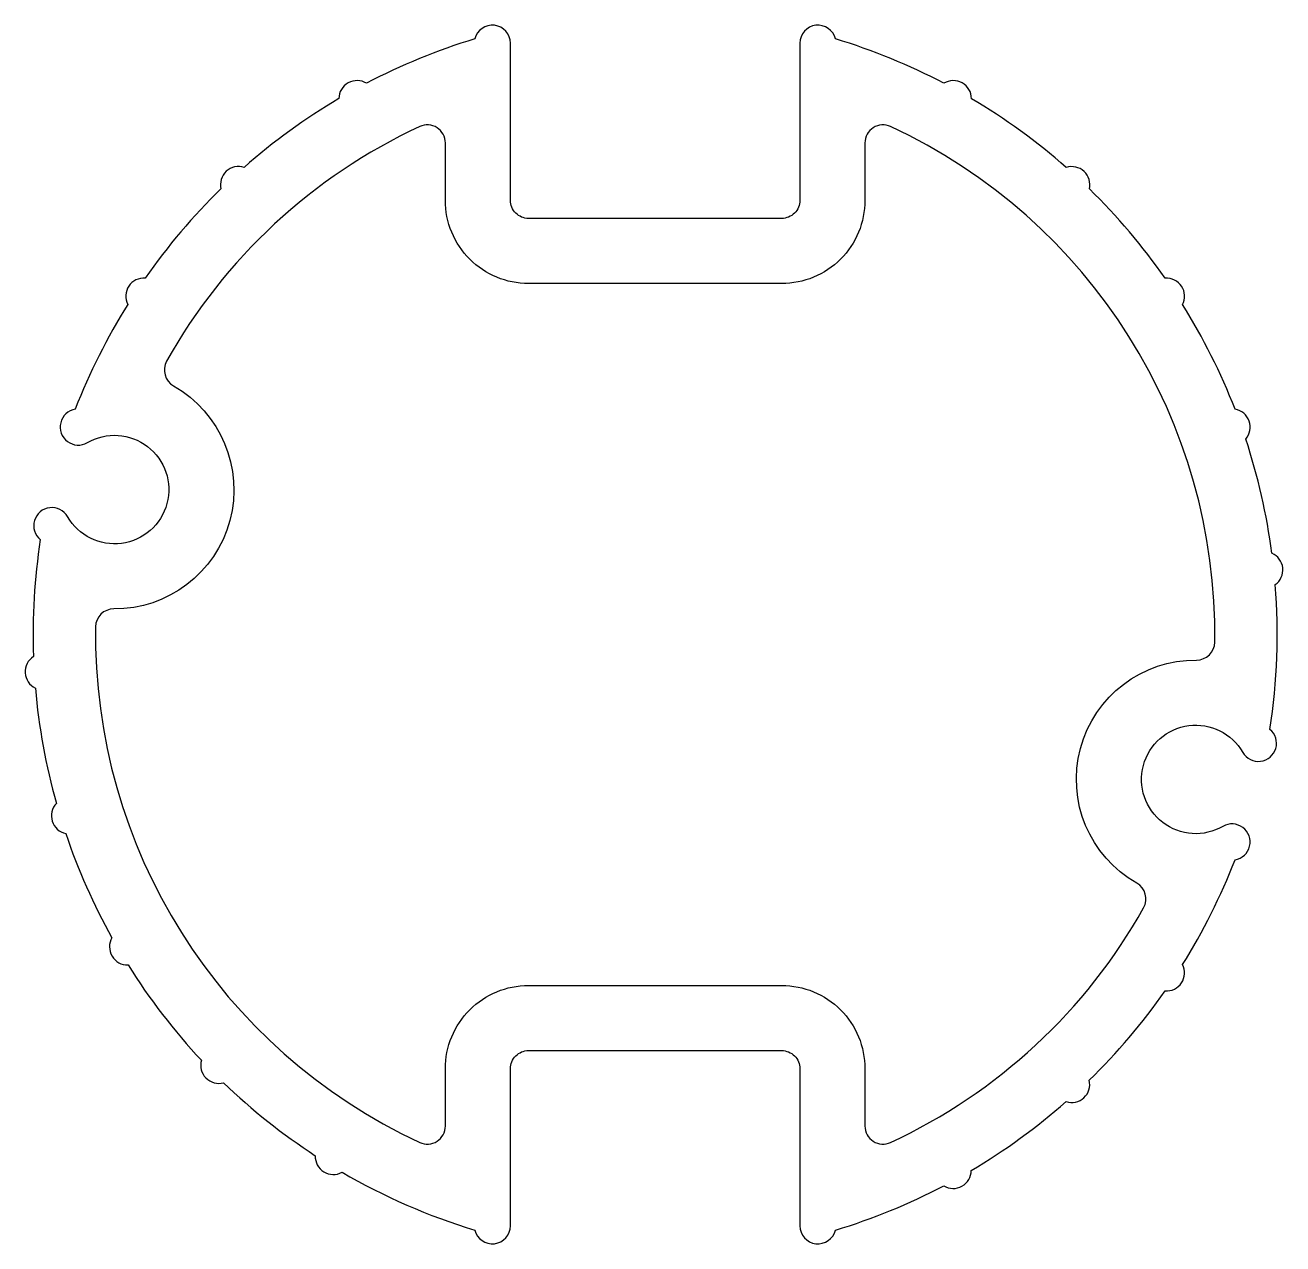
# Model space of a CAD drawing. Extents: x 153.2 to 188, y 199.2 to 232.9.
import ezdxf

# ---------------------------------------------------------------- set-up
doc = ezdxf.new("R2010")
doc.units = 0
doc.layers.get('0').update_dxf_attribs({"linetype": 'CONTINUOUS'})

msp = doc.modelspace()

# ---------------------------------------------------------------- linework, layer by layer
at = {"color": 0}
for points in [[(155.582, 207.701, 0.585866), (156.027, 206.951, 0.048443), (158.056, 204.317, 0.585866), (158.669, 203.696, 0.047176), (161.203, 201.679, 0.585866), (161.945, 201.221, 0.058395), (165.616, 199.622, 0.885699), (166.601, 199.742), (166.601, 204.084, -0.414214), (167.101, 204.584), (174.101, 204.584, -0.414214), (174.601, 204.084), (174.601, 199.742, 0.885699), (175.587, 199.622, 0.047106), (178.58, 200.846, 0.585866), (179.342, 201.271, 0.047176), (181.964, 203.172, 0.585866), (182.604, 203.764, 0.047176), (184.7, 206.232, 0.585866), (185.182, 206.96, 0.047177), (186.634, 209.855, 1.197935), (186.301, 210.781, -2.418667), (186.849, 212.827, 1.197935), (187.6, 213.462, 0.058378), (187.746, 217.462, 0.585866), (187.654, 218.33, 0.047176), (186.931, 221.487, 0.585866), (186.636, 222.308, 0.047176), (185.185, 225.203, 0.585866), (184.704, 225.931, 0.047176), (182.608, 228.4, 0.585866), (181.968, 228.992, 0.047176), (179.347, 230.894, 0.585866), (178.585, 231.319, 0.047194), (175.587, 232.546, 0.885699), (174.601, 232.426), (174.601, 228.084, -0.414214), (174.101, 227.584), (167.101, 227.584, -0.414214), (166.601, 228.084), (166.601, 232.426, 0.885699), (165.616, 232.546, 0.047159), (162.62, 231.32, 0.585866), (161.857, 230.896, 0.047159), (159.237, 228.995, 0.585866), (158.597, 228.402, 0.047159), (156.501, 225.934, 0.585866), (156.02, 225.207, 0.047159), (154.569, 222.313, 1.197935), (154.902, 221.387, -2.418667), (154.354, 219.341, 1.197935), (153.602, 218.706, 0.047177), (153.412, 215.473, 0.585866), (153.465, 214.602, 0.047176), (154.047, 211.416, 0.585866), (154.305, 210.583, 0.045909)], [(164.091, 202.045, 0.547931), (164.801, 202.499), (164.801, 204.084, -0.414214), (167.101, 206.384), (174.101, 206.384, -0.414214), (176.401, 204.084), (176.401, 202.499, 0.547931), (177.112, 202.045, 0.157967), (184.108, 208.531, 0.412195), (183.918, 209.21, -0.772754), (185.571, 215.379, 0.412195), (186.075, 215.872, 0.295771), (177.112, 230.123, 0.547931), (176.401, 229.669), (176.401, 228.084, -0.414214), (174.101, 225.784), (167.101, 225.784, -0.414214), (164.801, 228.084), (164.801, 229.669, 0.547931), (164.091, 230.123, 0.157967), (157.095, 223.637, 0.412195), (157.284, 222.958, -0.772754), (155.631, 216.789, 0.412195), (155.128, 216.296, 0.295771)]]:
    msp.add_lwpolyline(points, format="xyb", close=True, dxfattribs=at)

doc.saveas('drawing.dxf')
